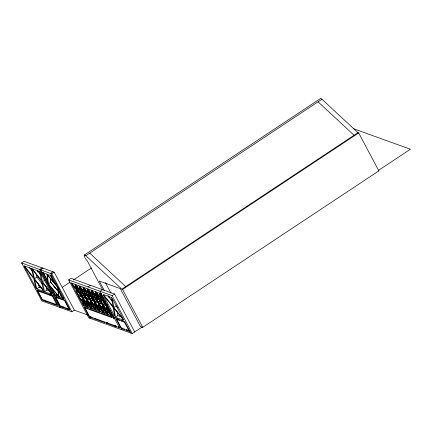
<?xml version="1.0" encoding="UTF-8"?>
<svg xmlns="http://www.w3.org/2000/svg" width="432" height="432" viewBox="0 0 432 432"><rect width="100%" height="100%" fill="white"/><g stroke="black" fill="none" stroke-linecap="round" stroke-linejoin="round"><path stroke-width="0.65" d="M74.374 310.176L71.944 311.791L41.774 300.899L21.6 262.958L24.035 261.344L54.205 272.236L74.374 310.176L87.518 314.917M42.136 267.878L39.701 269.492L59.875 307.433M43.076 268.218L40.64 269.833L54.092 295.126L64.012 298.706L50.56 273.413L52.996 271.798M34.479 278.775L32.405 269.525L41.504 281.248L43.34 290.088L34.479 278.775L36.914 277.166L36.223 274.082M21.6 262.958L51.77 273.85L54.205 272.236M51.181 292.923L42.433 281.75L44.869 280.136M84.24 255.123L320.355 98.626A3.893 1.048 56.5 0 1 321.948 99.236L357.961 132.678L358.684 132.937L378.859 170.878L142.738 327.375L140.449 326.549L120.274 288.608L99.279 281.027L104.323 290.515M102.719 289.883L87.237 260.771L86.443 259.907A3.893 1.048 56.5 0 1 84.202 255.695A3.893 1.048 56.5 0 1 85.828 255.733L321.948 99.236M41.704 288.16L39.172 287.248L36.736 288.862L34.7 279.774L43.697 291.373M45.252 301.131L44.847 300.375L42.266 299.441L37.692 290.844L38.669 290.196M48.4 283.873L47.353 274.909L57.596 287.194L58.628 296.104L48.4 283.873L50.836 282.263L50.387 278.419M40.473 291.233L40.878 291.994L41.85 291.346M56.252 283.473L55.28 284.121L50.701 275.508M49.27 290.893L46.894 290.034L44.464 291.649L42.622 282.685L51.581 294.219M142.015 327.116L132.278 333.569L88.835 317.887L68.661 279.947L71.096 278.332L114.539 294.014L134.714 331.954M49.48 294.484L49.88 295.24L50.857 294.597M63.779 297.626L62.802 298.269L58.223 289.656L59.2 289.013M62.213 287.35L70.087 282.134M73.462 279.893L91.465 267.964M54.092 295.126L55.064 294.478M56.268 294.916L55.296 295.558L50.717 286.945L48.038 283.743L47.774 281.41L43.195 272.797M57.569 294.386L55.62 295.677L51.44 287.809L59.049 296.914L61.484 295.304M62.192 307.249L61.792 306.488L60.345 305.964L55.771 297.367L56.743 296.719M57.418 297.351L57.823 298.107L58.795 297.464M76.453 289.435L75.373 284.747L81.108 295.537L76.453 289.435L77.425 288.787M55.831 303.955L54.859 304.598L54.454 303.842L56.986 304.754L52.418 296.158L49.88 295.24M79.72 286.319L85.455 297.108L84.289 292.264L79.445 286.216L85.18 297.005L80.525 290.903L81.983 289.937M81.108 290.99L82.08 290.347M87.971 286.918L90.407 285.304M77.722 294.937L81.518 296.309L76.545 289.845L77.722 294.937L79.909 293.485M60.134 306.499L60.745 306.725L61.722 306.077M84.596 292.372L83.516 287.69L89.257 298.48L84.596 292.372L85.568 291.73M63.774 306.823L62.797 307.465L62.392 306.709L67.003 308.372L67.408 309.128M82.069 295.947L83.16 295.218M81.653 296.357L83.846 294.905M86.567 297.135L85.59 297.778L80.617 291.314L81.794 296.406L84.229 294.797M82.852 296.131L83.824 295.483M88.668 293.841L87.588 289.159L93.328 299.948L88.668 293.841L90.131 292.874M68.985 308.702L68.013 309.35L67.608 308.588L69.055 309.112L64.481 300.51L63.034 299.992L62.629 299.23L64.681 299.97L70.07 310.1L60.745 306.725M85.865 297.88L89.667 299.252L84.694 292.783L85.865 297.88L87.815 296.59M82.993 301.714L82.35 297.875L87.07 306.747L82.993 301.714L84.456 300.748M92.745 295.31L91.665 290.628L97.4 301.417L92.745 295.31L94.203 294.343M102.47 289.656L100.04 291.271L119.54 327.947L118.346 327.515L117.941 326.759L119.135 327.186M90.153 298.928L91.125 298.28M95.197 299.749L93.739 300.721L88.765 294.251L89.937 299.349L92.372 297.734M87.053 303.167L86.389 299.279L91.141 308.216L87.053 303.167L88.511 302.2M96.817 296.784L95.737 292.097L101.471 302.886L96.817 296.784L98.275 295.812M83.678 305.807L87.032 307.017L83.057 302.092L83.678 305.807L85.142 304.835M93.69 300.429L95.153 299.457M99.268 301.223L97.81 302.189L92.837 295.726L94.009 300.818L95.958 299.527M90.342 316.413L89.37 317.056L93.463 318.535L93.058 317.774L89.57 316.516L84.996 307.919L85.973 307.271M100.867 298.161L99.808 293.571L105.332 303.955L100.867 298.161L102.33 297.194M91.125 304.636L90.461 300.748L95.213 309.69L91.125 304.636L92.097 303.993M87.755 307.276L91.103 308.486L87.118 303.545L87.755 307.276L89.699 305.986M103.345 302.692L101.882 303.658L96.908 297.194L98.086 302.287L100.03 300.996M89.753 309.631L100.375 313.465L99.97 312.709L89.348 308.875L89.753 309.631L90.725 308.988M95.207 306.115L94.549 302.249L99.29 311.159L95.207 306.115L96.665 305.149M91.827 308.745L95.175 309.955L91.19 304.997L91.827 308.745L93.285 307.778M95.267 306.477L99.247 311.423L95.899 310.214L95.267 306.477L96.239 305.834M68.661 279.947L112.104 295.628L114.539 294.014M85.828 255.733L121.846 289.175L357.961 132.678M121.846 289.175L122.569 289.435L358.684 132.937M106.931 304.484L105.953 305.127L100.985 298.663L102.157 303.761L104.107 302.47M99.279 307.584L98.626 303.718L103.361 312.628L99.279 307.584L100.251 306.941M95.899 310.214L97.362 309.247M105.289 301.147L106.229 305.23L107.201 304.582M89.975 317.277L90.947 316.629M103.351 309.058L102.697 305.192L107.433 314.096L103.351 309.058L104.809 308.086M99.97 311.688L103.318 312.898L99.338 307.951L99.97 311.688L101.92 310.397M103.415 309.425L107.395 314.366L104.047 313.157L103.415 309.425L104.387 308.777M107.422 310.527L106.769 306.661L111.505 315.565L107.422 310.527L108.886 309.56M94.727 318.989L105.349 322.823L104.949 322.067L94.322 318.233L94.727 318.989L95.699 318.346M104.047 313.157L105.505 312.19M113.8 307.481L112.288 298.35L123.584 319.594L113.8 307.481L116.23 305.867L117.86 307.886M111.467 315.835L107.487 310.894L108.119 314.626L110.063 313.335M113.162 315.452L112.19 316.094L111.645 313.097M114.161 317.828L112.963 317.396L113.357 318.152L114.329 317.509M106.531 323.249L117.153 327.083L116.748 326.327L106.126 322.493L106.531 323.249L107.503 322.607M115.42 317.261L123.622 320.225L113.918 308.205L115.42 317.261L117.855 315.646L121.64 317.018M122.083 327.866L121.106 328.514L124.972 329.908L124.567 329.146L121.306 327.974L116.737 319.372L117.709 318.724M113.557 325.787L114.529 325.139M130.712 333.002L124.659 321.619L120.798 320.225L121.203 320.981L122.175 320.339M114.761 326.225L115.738 325.577M118.346 327.515L119.318 326.873M130.005 330.113L129.033 330.761L125.771 329.584L126.176 330.345L127.148 329.697M353.441 128.671L410.4 149.229L378.135 170.618L378.859 170.878M41.985 272.36L51.905 275.94M101.385 293.803L100.084 293.333L103.664 298.091M81.794 296.406L85.59 297.778M89.937 299.349L93.739 300.721M94.009 300.818L97.81 302.189M98.086 302.287L101.882 303.658M102.157 303.761L105.953 305.127M106.229 305.23L107.752 305.78M108.157 306.542L106.634 305.991L110.219 310.419M108.119 314.626L113.486 316.564M37.692 290.844L40.273 291.773L39.874 291.017M40.878 291.994L49.28 295.024L48.875 294.262M55.771 297.367L57.218 297.891L56.813 297.13M57.823 298.107L62.429 299.77L62.03 299.014L54.761 296.39L60.815 307.773M84.996 307.919L88.49 309.177L88.085 308.416L83.992 306.941L90.045 318.325M113.357 318.152L114.561 318.589M116.737 319.372L119.993 320.549L119.588 319.788L115.727 318.395L121.781 329.778M121.203 320.981L124.459 322.159L129.033 330.761M126.176 330.345L130.037 331.738M318.049 101.817L354.067 135.259M89.721 253.152L125.739 286.594M50.836 282.263L58.082 290.92M51.241 283.046L53.152 285.331M57.677 290.747L53.87 286.195L54.47 287.318M110.624 311.18L107.039 306.752L111.78 315.668L111.24 312.341M107.86 295.499L112.498 301.244M108.643 297.049L109.458 298.058M110.684 299.57L111.499 300.58M37.233 270.389L40.495 274.552M32.357 268.888L41.315 280.319L39.479 271.458M29.419 267.597L32.719 271.809M36.914 277.166L42.552 284.364M24.516 266.053L33.583 277.63L31.595 268.612M37.319 271.107L38.151 272.176M24.559 266.695L33.799 278.608L35.851 287.928M104.069 298.852L100.084 293.668L105.624 304.085L104.879 300.375M122.569 289.435L142.738 327.375M105.376 282.598L111.051 293.269M112.104 295.628L132.278 333.569M112.379 305.905L113.319 307.676M51.77 273.85L71.944 311.791M50.339 275.378L54.475 283.16M62.44 298.139L58.304 290.358L59.049 296.914M43.519 272.916L47.704 280.784L46.948 274.153L57.958 287.323L58.223 289.656M54.254 304.382L53.849 303.626L45.452 300.591L45.857 301.352M79.445 286.216L80.525 290.903M38.443 284.002L39.172 287.248M46.24 286.837L46.894 290.034M40.667 273.148L42.433 281.75M117.207 311.769L117.855 315.646M50.339 280.962L50.474 282.128M39.841 271.588L24.154 265.923L36.256 288.689L51.943 294.349L39.841 271.588M74.925 284.251L71.577 283.041L76.043 288.895L74.925 284.251M78.997 285.719L75.649 284.51L80.114 290.369L78.997 285.719M83.074 287.188L79.72 285.984L84.186 291.838L83.074 287.188M87.145 288.662L83.797 287.453L88.263 293.306L87.145 288.662M91.217 290.131L87.869 288.922L92.335 294.775L91.217 290.131M95.288 291.6L91.94 290.39L96.406 296.244L95.288 291.6M99.36 293.069L96.012 291.865L100.462 297.632L99.36 293.069M111.521 297.459L103.313 294.5L113.022 306.515L111.521 297.459M81.923 297.076L78.127 295.704L82.598 301.223L81.923 297.076M86 298.544L82.199 297.173L86.67 302.697L86 298.544M90.072 300.013L86.27 298.642L90.742 304.166L90.072 300.013M94.144 301.482L90.347 300.116L94.819 305.635L94.144 301.482M98.215 302.956L94.419 301.585L98.89 307.103L98.215 302.956M102.292 304.425L98.491 303.053L102.962 308.578L102.292 304.425M106.364 305.894L102.562 304.522L107.033 310.046L106.364 305.894M52.618 295.618L36.931 289.953L42.309 300.067L57.996 305.732L52.618 295.618M111.769 316.969L101.153 313.135L101.552 313.891L112.174 317.725L111.769 316.969M113.141 307.244L103.356 295.126L114.653 316.37L113.141 307.244M86.729 303.064L82.625 297.972L87.345 306.844L86.729 303.064M82.658 301.595L78.23 296.098L83.317 305.678L82.658 301.595M107.093 310.408L102.973 305.289L107.708 314.199L107.093 310.408M103.021 308.934L98.896 303.82L103.631 312.725L103.021 308.934M98.95 307.465L94.824 302.346L99.56 311.256L98.95 307.465M94.873 305.991L90.736 300.85L95.488 309.787L94.873 305.991M90.801 304.522L86.665 299.376L91.417 308.318L90.801 304.522M100.58 298.139L96.012 292.199L101.747 302.989L100.58 298.139M96.509 296.671L91.935 290.725L97.675 301.514L96.509 296.671M92.437 295.202L87.863 289.256L93.604 300.046L92.437 295.202M88.366 293.733L83.792 287.788L89.527 298.577L88.366 293.733M80.217 290.79L75.649 284.85L81.383 295.634L80.217 290.79M76.145 289.321L71.215 282.911L77.404 294.548L76.145 289.321"/></g></svg>
